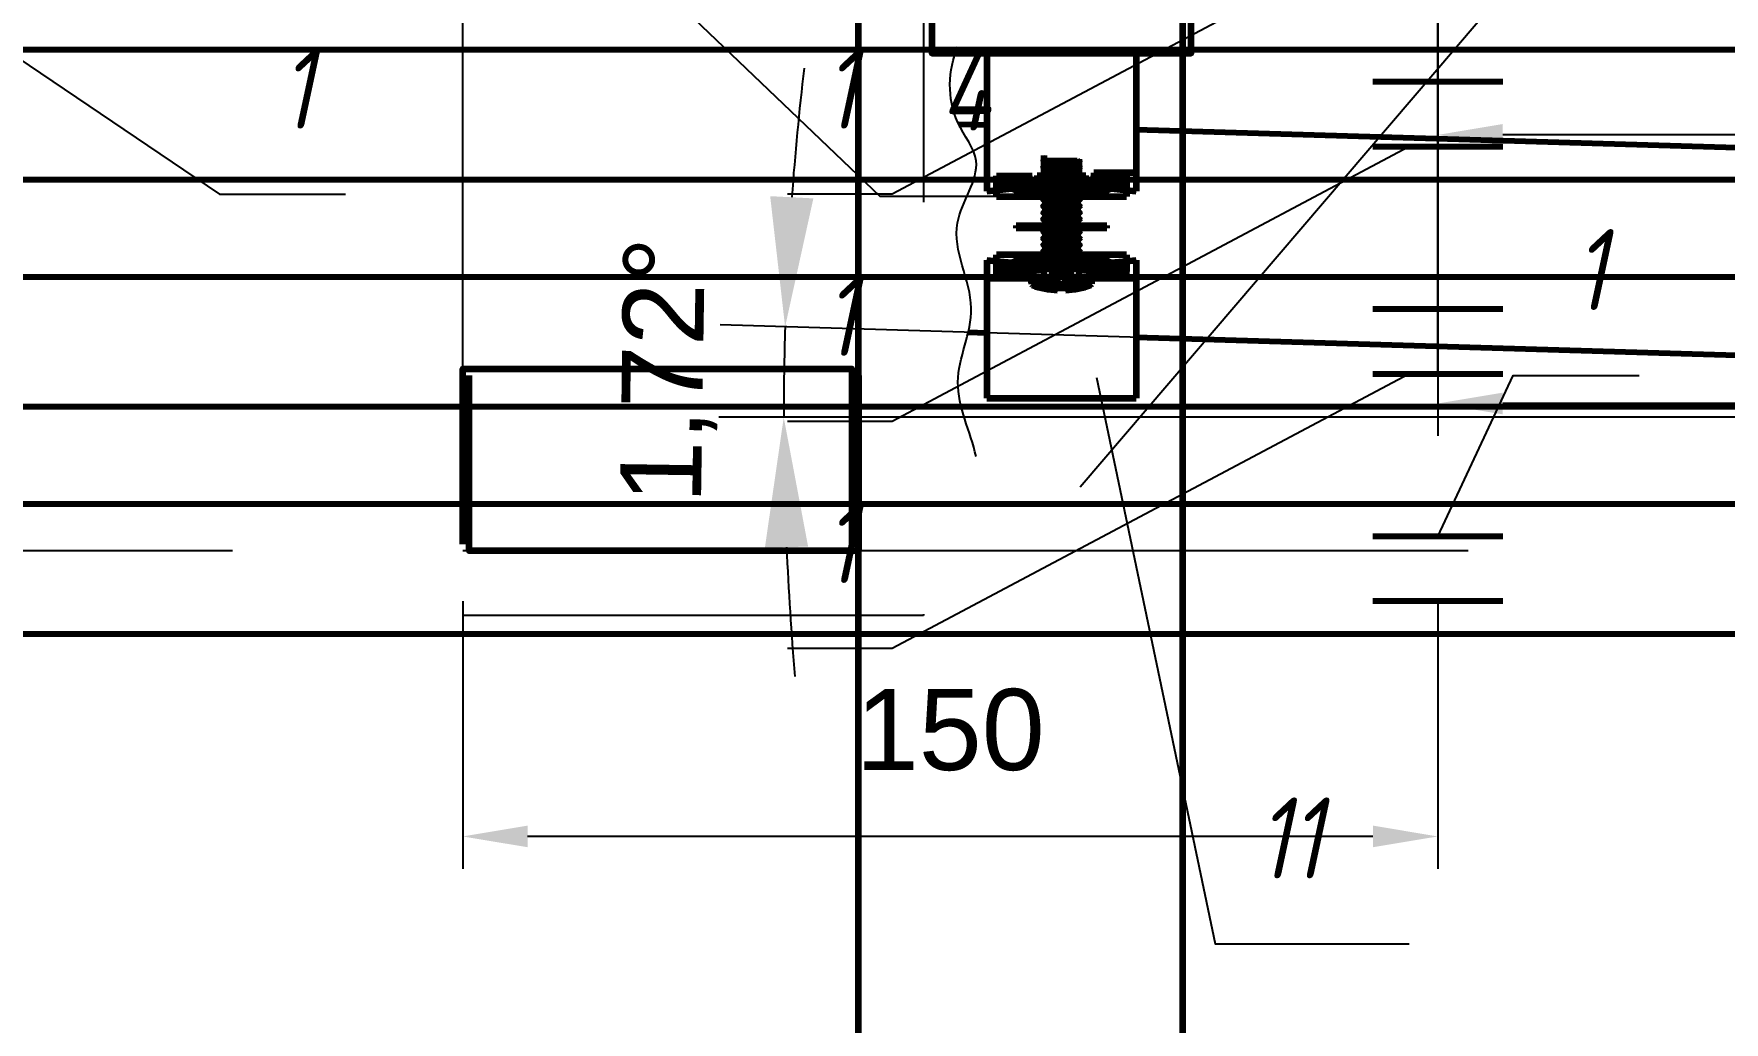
# Model space of a CAD drawing. Header units: millimetres. Extents: x -92220 to 11040, y -5929 to 27498.
# Drawn here: x -66.1 to 194.4, y 108.7 to 260.9 of the extents above; entities that cross this region are included whole.
import ezdxf

# ---------------------------------------------------------------- set-up
doc = ezdxf.new("R2010")
doc.units = ezdxf.units.MM
doc.linetypes.add('DASHED', pattern=[19.05, 12.7, -6.35])
doc.layers.add('100 noprint', color=1, linetype='Continuous', plot=False)
for name, color, linetype in [('12 Канализация 1', 7, 'Continuous'), ('13 Канализация 2', 7, 'Continuous'), ('17 Конструкции 2', 7, 'Continuous'), ('24 Вода ветка 4', 7, 'Continuous'), ('26 Вода ветка 6', 7, 'Continuous'), ('27 Вода ветка 7', 7, 'Continuous'), ('28 Вода ветка 8', 7, 'Continuous'), ('34 Вода ветка 14', 7, 'Continuous')]:
    doc.layers.add(name, color=color, linetype=linetype)
doc.styles.get("Standard").update_dxf_attribs({"font": 'arial.ttf'})
doc.styles.add('ГОСТ-ISOCPEUR', font='isocpeui.ttf', dxfattribs={"width": 0.8})
doc.dimstyles.new('ISO-25', dxfattribs={"dimtxt": 2.5, "dimasz": 2.5, "dimexe": 1.25, "dimexo": 0.625, "dimtad": 1, "dimtxsty": 'Standard', "dimcen": 2.5, "dimadec": 0, "dimazin": 0, "dimtfac": 1, "dimtmove": 0, "dimatfit": 3, "dimfxl": 1, "dimarcsym": 0})

# ---------------------------------------------------------------- blocks, each defined once
blk = doc.blocks.new('*D63')
at = {"layer": '12 Канализация 1', "color": 0, "lineweight": -2}
for p, q in [((-2698.68, 131.19), (-2902.67, 137.31)), ((-2881.12, 30), (-2904.28, 30))]:
    blk.add_line(p, q, dxfattribs=at)
blk.add_arc((674.23, 30), 3568.51, 178.60276, 179.67888, dxfattribs=at)
at = {"layer": '12 Канализация 1', "color": 0}
for points in [[(-2889.88, 116.92), (-2896.55, 117.11), (-2892.67, 137.01)], [(-2897.55, 50.01), (-2890.89, 49.99), (-2894.28, 30)]]:
    blk.add_solid(points, dxfattribs=at)
at = {"layer": 'Defpoints', "color": 0}
for p in [(-2698.68, 131.19), (-2893.56, 101.34), (-2881.12, 30), (674.23, 30), (674.23, 30)]:
    blk.add_point(p, dxfattribs=at)
at = {"layer": '12 Канализация 1', "color": 0, "insert": (-2911.47, 83.77), "char_height": 12.5, "attachment_point": 5, "rotation": 89.1408}
blk.add_mtext('1,72%%d', dxfattribs=at)
blk = doc.blocks.new('*D86')
at = {"layer": '13 Канализация 2', "color": 0, "lineweight": -2}
for p, q in [((267.85, 209.22), (39.69, 216.08)), ((236.05, 201.86), (39.48, 201.86))]:
    blk.add_line(p, q, dxfattribs=at)
for start, end in [(173.3344, 175.8067), (178.279, 180), (182.4723, 184.9446)]:
    blk.add_arc((513.02, 201.86), 463.54, start, end, dxfattribs=at)
at = {"layer": '13 Канализация 2', "color": 0}
for points in [[(47.39, 235.92), (54.05, 235.58), (49.69, 215.78)], [(53.24, 181.93), (46.58, 181.79), (49.48, 201.86)]]:
    blk.add_solid(points, dxfattribs=at)
at = {"layer": 'Defpoints', "color": 0}
for p in [(49.57, 211.14), (267.85, 209.22), (236.05, 201.86), (513.02, 201.86), (513.02, 201.86)]:
    blk.add_point(p, dxfattribs=at)
at = {"layer": '13 Канализация 2', "color": 0, "insert": (31.94, 209.08), "char_height": 12.5, "attachment_point": 5, "rotation": 89.1395}
blk.add_mtext('1,72%%d', dxfattribs=at)
blk = doc.blocks.new('скользящее крепление')
at = {"color": 0, "lineweight": -2}
for p, q in [((0, 0), (0, 20)), ((10, 0), (10, 20))]:
    blk.add_line(p, q, dxfattribs=at)
blk = doc.blocks.new('*D173')
at = {"layer": '26 Вода ветка 6', "color": 0, "lineweight": -2}
for p, q in [((270.3, 274.11), (270.3, 198.98)), ((150.3, 243.51), (150.3, 198.98)), ((260.3, 203.98), (160.3, 203.98))]:
    blk.add_line(p, q, dxfattribs=at)
at = {"layer": '26 Вода ветка 6', "color": 0}
for points in [[(160.3, 205.65), (160.3, 202.31), (150.3, 203.98)], [(260.3, 202.31), (260.3, 205.65), (270.3, 203.98)]]:
    blk.add_solid(points, dxfattribs=at)
at = {"layer": 'Defpoints', "color": 0}
for p in [(270.3, 274.11), (150.3, 243.51), (150.3, 203.98)]:
    blk.add_point(p, dxfattribs=at)
at = {"layer": '26 Вода ветка 6', "color": 0, "insert": (210.3, 220.36), "char_height": 12.5, "attachment_point": 5}
blk.add_mtext('120', dxfattribs=at)
blk = doc.blocks.new('*D187')
at = {"layer": '27 Вода ветка 7', "color": 0, "lineweight": -2}
for p, q in [((275.16, 309.62), (275.16, 240.36)), ((150.3, 278.51), (150.3, 240.36)), ((265.16, 245.36), (160.3, 245.36))]:
    blk.add_line(p, q, dxfattribs=at)
at = {"layer": '27 Вода ветка 7', "color": 0}
for points in [[(160.3, 247.03), (160.3, 243.7), (150.3, 245.36)], [(265.16, 243.7), (265.16, 247.03), (275.16, 245.36)]]:
    blk.add_solid(points, dxfattribs=at)
at = {"layer": 'Defpoints', "color": 0}
for p in [(275.16, 309.62), (150.3, 278.51), (150.3, 245.36)]:
    blk.add_point(p, dxfattribs=at)
at = {"layer": '27 Вода ветка 7', "color": 0, "insert": (212.73, 261.75), "char_height": 12.5, "attachment_point": 5}
blk.add_mtext('125', dxfattribs=at)
blk = doc.blocks.new('*D201')
at = {"layer": '28 Вода ветка 8', "color": 0, "lineweight": -2}
for p, q in [((0, 203.51), (0, 277.35)), ((150.3, 208.51), (150.3, 277.35)), ((10, 272.35), (140.3, 272.35))]:
    blk.add_line(p, q, dxfattribs=at)
at = {"layer": '28 Вода ветка 8', "color": 0}
for points in [[(10, 274.02), (10, 270.69), (0, 272.35)], [(140.3, 270.69), (140.3, 274.02), (150.3, 272.35)]]:
    blk.add_solid(points, dxfattribs=at)
at = {"layer": 'Defpoints', "color": 0}
for p in [(150.3, 272.35), (150.3, 208.51), (0, 203.51)]:
    blk.add_point(p, dxfattribs=at)
at = {"layer": '28 Вода ветка 8', "color": 0, "insert": (75.15, 288.74), "char_height": 12.5, "attachment_point": 5}
blk.add_mtext('150', dxfattribs=at)
blk = doc.blocks.new('*D229')
at = {"layer": '34 Вода ветка 14', "color": 0, "lineweight": -2}
for p, q in [((0, 173.51), (0, 132.28)), ((150.3, 173.51), (150.3, 132.28)), ((140.3, 137.28), (10, 137.28))]:
    blk.add_line(p, q, dxfattribs=at)
at = {"layer": '34 Вода ветка 14', "color": 0}
for points in [[(10, 138.95), (10, 135.62), (0, 137.28)], [(140.3, 135.62), (140.3, 138.95), (150.3, 137.28)]]:
    blk.add_solid(points, dxfattribs=at)
at = {"layer": 'Defpoints', "color": 0}
for p in [(0, 173.51), (150.3, 173.51), (0, 137.28)]:
    blk.add_point(p, dxfattribs=at)
at = {"layer": '34 Вода ветка 14', "color": 0, "insert": (75.15, 153.67), "char_height": 12.5, "attachment_point": 5}
blk.add_mtext('150', dxfattribs=at)

msp = doc.modelspace()

# ---------------------------------------------------------------- linework, layer by layer
at = {"layer": '100 noprint', "color": 2, "linetype": 'DASHED', "ltscale": 10}
msp.add_line((11013.49, 181.3), (-12184.07, 181.3), dxfattribs=at)
at = {"layer": '13 Канализация 2', "lineweight": 100}
for p, q in [((87.3, 257.99), (80.8, 257.99)), ((80.8, 257.99), (80.8, 256.8)), ((103.8, 257.99), (97.3, 257.99)), ((103.8, 257.99), (103.8, 256.8)), ((80.8, 256.8), (80.8, 236.71)), ((83, 257.94), (92.3, 257.94)), ((92.3, 257.94), (101.6, 257.94)), ((103.8, 256.8), (103.8, 236.71)), ((89.3, 241.89), (89.91, 241.39)), ((89.91, 241.39), (89.3, 240.89)), ((89.3, 240.89), (89.91, 240.39)), ((95.3, 240.89), (89.3, 240.89)), ((89.91, 240.39), (89.3, 239.89)), ((89.3, 239.89), (89.91, 239.39)), ((95.3, 239.89), (89.3, 239.89)), ((89.64, 241.62), (89.64, 242.17)), ((89.64, 241.17), (89.64, 241.62)), ((89.64, 240.62), (89.64, 241.17)), ((89.64, 240.17), (89.64, 240.62)), ((89.64, 239.62), (89.64, 240.17)), ((89.91, 241.39), (94.69, 241.39)), ((89.91, 240.39), (94.69, 240.39)), ((95.3, 240.89), (94.69, 241.39)), ((94.69, 240.39), (95.3, 240.89)), ((95.3, 239.89), (94.69, 240.39)), ((94.69, 239.39), (95.3, 239.89)), ((94.96, 241.62), (94.96, 241.17)), ((94.96, 241.17), (94.96, 240.62)), ((94.96, 240.62), (94.96, 240.17)), ((94.96, 240.17), (94.96, 239.62)), ((82.3, 239.07), (87.3, 239.07)), ((82.3, 238.89), (82.3, 239.07)), ((82.3, 238.89), (82.3, 238.46)), ((87.3, 238.46), (82.3, 238.46)), ((82.3, 237.39), (82.3, 238.46)), ((83.3, 238.43), (82.3, 238.43)), ((82.3, 238.03), (86.43, 238.03)), ((102.3, 237.39), (82.3, 237.39)), ((82.3, 235.89), (82.3, 237.39)), ((84.5, 237.84), (83.3, 238.43)), ((86.43, 238.03), (86.8, 237.92)), ((86.62, 237.67), (86.43, 238.03)), ((86.8, 237.33), (86.62, 237.67)), ((86.8, 237.92), (87.16, 237.83)), ((86.98, 237.01), (86.8, 237.33)), ((87.16, 237.83), (87.53, 237.74)), ((87.3, 239.07), (87.3, 239.53)), ((87.3, 239.07), (87.3, 238.46)), ((87.3, 238.46), (87.33, 238.21)), ((87.33, 238.21), (87.44, 238)), ((87.44, 238), (87.76, 237.68)), ((87.53, 237.74), (87.9, 237.67)), ((87.76, 237.68), (88.53, 237.42)), ((87.9, 237.67), (88.25, 237.61)), ((88.25, 237.61), (88.6, 237.56)), ((88.53, 237.42), (88.55, 237.41)), ((88.55, 239.09), (96.05, 239.09)), ((88.55, 239.09), (88.55, 237.39)), ((88.55, 237.41), (88.88, 237.39)), ((88.6, 237.56), (88.92, 237.54)), ((88.92, 237.54), (89.22, 237.54)), ((89.22, 237.54), (89.52, 237.57)), ((89.3, 239.09), (89.3, 235.89)), ((89.54, 239.09), (89.3, 238.89)), ((89.3, 238.89), (89.91, 238.39)), ((95.3, 238.89), (89.3, 238.89)), ((89.91, 238.39), (89.3, 237.89)), ((89.3, 237.89), (89.91, 237.39)), ((95.3, 237.89), (89.3, 237.89)), ((89.91, 237.39), (89.3, 236.89)), ((89.52, 237.57), (89.72, 237.62)), ((89.91, 239.39), (89.54, 239.09)), ((89.64, 239.17), (89.64, 239.62)), ((89.64, 237.39), (89.64, 239.17)), ((89.72, 237.62), (89.9, 237.68)), ((89.76, 237.04), (89.85, 237.3)), ((89.85, 237.3), (89.89, 237.5)), ((89.89, 237.5), (89.9, 237.61)), ((89.9, 237.61), (89.9, 237.68)), ((89.91, 239.39), (94.69, 239.39)), ((89.91, 238.39), (94.69, 238.39)), ((90.2, 237.74), (90.2, 237.28)), ((94.39, 237.74), (90.2, 237.74)), ((90.2, 237.28), (94.39, 237.28)), ((94.39, 237.74), (94.39, 237.28)), ((95.05, 239.09), (94.69, 239.39)), ((94.69, 238.39), (95.3, 238.89)), ((95.3, 237.89), (94.69, 238.39)), ((94.69, 237.39), (95.3, 237.89)), ((95.3, 236.89), (94.69, 237.39)), ((94.7, 237.68), (94.7, 237.65)), ((94.7, 237.68), (94.87, 237.62)), ((94.7, 237.65), (94.7, 237.56)), ((94.7, 237.56), (94.72, 237.41)), ((94.72, 237.41), (94.85, 237)), ((94.87, 237.62), (95.07, 237.57)), ((94.96, 239.62), (94.96, 239.17)), ((94.96, 239.17), (94.96, 237.39)), ((95.3, 238.89), (95.05, 239.09)), ((95.07, 237.57), (95.23, 237.55)), ((95.23, 237.55), (95.39, 237.54)), ((95.3, 235.89), (95.3, 239.09)), ((95.39, 237.54), (95.68, 237.54)), ((95.68, 237.54), (95.99, 237.56)), ((95.72, 237.39), (96.05, 237.41)), ((95.99, 237.56), (96.33, 237.6)), ((96.05, 237.39), (96.05, 239.09)), ((96.05, 237.41), (96.06, 237.42)), ((96.06, 237.42), (96.84, 237.68)), ((96.33, 237.6), (96.68, 237.66)), ((96.68, 237.66), (97.05, 237.74)), ((96.84, 237.68), (97.16, 238)), ((97.05, 237.74), (97.43, 237.82)), ((97.16, 238), (97.26, 238.21)), ((97.26, 238.21), (97.3, 238.46)), ((103.8, 239.53), (97.3, 239.53)), ((97.3, 239.53), (97.3, 239.07)), ((97.3, 238.46), (97.3, 239.07)), ((97.3, 239.07), (102.3, 239.07)), ((102.3, 238.46), (97.3, 238.46)), ((97.43, 237.82), (97.79, 237.92)), ((97.79, 237.33), (97.61, 237)), ((97.79, 237.92), (98.16, 238.03)), ((97.98, 237.67), (97.79, 237.33)), ((98.16, 238.03), (97.98, 237.67)), ((98.16, 238.03), (102.3, 238.03)), ((101.3, 238.43), (100.1, 237.84)), ((102.3, 238.43), (101.3, 238.43)), ((102.3, 239.07), (102.3, 238.89)), ((102.3, 238.89), (102.3, 238.46)), ((102.3, 238.46), (102.3, 237.39)), ((102.3, 237.39), (102.3, 235.89)), ((80.8, 236.71), (82.3, 236.87)), ((82.3, 236.87), (84.6, 237.11)), ((82.3, 235.89), (102.3, 235.89)), ((87.17, 236.71), (86.98, 237.01)), ((87.34, 236.45), (87.17, 236.71)), ((87.52, 236.22), (87.34, 236.45)), ((87.68, 236.05), (87.52, 236.22)), ((87.83, 235.94), (87.68, 236.05)), ((87.89, 235.91), (87.83, 235.94)), ((87.89, 235.91), (88.38, 235.96)), ((96.7, 235.91), (87.89, 235.91)), ((88.38, 235.96), (89.04, 236.22)), ((89.04, 236.22), (89.49, 236.61)), ((89.3, 236.89), (89.91, 236.39)), ((95.3, 236.89), (89.3, 236.89)), ((89.91, 236.39), (89.3, 235.89)), ((89.3, 235.89), (89.91, 235.39)), ((89.91, 235.39), (89.3, 234.89)), ((89.3, 234.89), (89.91, 234.39)), ((95.3, 234.89), (89.3, 234.89)), ((89.49, 236.61), (89.76, 237.04)), ((89.91, 236.39), (94.69, 236.39)), ((89.91, 235.39), (94.69, 235.39)), ((94.69, 236.39), (95.3, 236.89)), ((95.3, 235.89), (94.69, 236.39)), ((94.69, 235.39), (95.3, 235.89)), ((95.3, 234.89), (94.69, 235.39)), ((94.69, 234.39), (95.3, 234.89)), ((94.85, 237), (95.07, 236.65)), ((95.07, 236.65), (95.59, 236.2)), ((95.59, 236.2), (96.06, 236)), ((96.06, 236), (96.7, 235.91)), ((96.78, 235.94), (96.7, 235.91)), ((96.92, 236.06), (96.78, 235.94)), ((97.08, 236.22), (96.92, 236.06)), ((97.25, 236.44), (97.08, 236.22)), ((97.42, 236.69), (97.25, 236.44)), ((97.61, 237), (97.42, 236.69)), ((100, 237.11), (102.3, 236.87)), ((102.3, 236.87), (103.8, 236.71)), ((89.91, 234.39), (89.3, 233.89)), ((89.3, 233.89), (89.91, 233.39)), ((95.3, 233.89), (89.3, 233.89)), ((89.91, 233.39), (89.3, 232.89)), ((89.3, 232.89), (89.91, 232.39)), ((95.3, 232.89), (89.3, 232.89)), ((89.91, 232.39), (89.3, 231.89)), ((89.91, 234.39), (94.69, 234.39)), ((89.91, 233.39), (94.69, 233.39)), ((89.91, 232.39), (94.69, 232.39)), ((95.3, 233.89), (94.69, 234.39)), ((94.69, 233.39), (95.3, 233.89)), ((95.3, 232.89), (94.69, 233.39)), ((94.69, 232.39), (95.3, 232.89)), ((95.3, 231.89), (94.69, 232.39)), ((85.3, 231.39), (99.3, 231.39)), ((85.3, 231.39), (85.3, 230.99)), ((99.3, 230.99), (85.3, 230.99)), ((89.3, 231.89), (89.91, 231.39)), ((95.3, 231.89), (89.3, 231.89)), ((89.3, 231.39), (89.3, 230.99)), ((89.42, 230.99), (89.3, 230.89)), ((89.3, 230.89), (89.91, 230.39)), ((95.3, 230.89), (89.3, 230.89)), ((89.91, 230.39), (89.3, 229.89)), ((89.3, 229.89), (89.91, 229.39)), ((95.3, 229.89), (89.3, 229.89)), ((89.91, 229.39), (89.3, 228.89)), ((89.91, 231.39), (89.42, 230.99)), ((89.91, 230.39), (94.69, 230.39)), ((89.91, 229.39), (94.69, 229.39)), ((94.69, 231.39), (95.3, 231.89)), ((95.18, 230.99), (94.69, 231.39)), ((94.69, 230.39), (95.3, 230.89)), ((95.3, 229.89), (94.69, 230.39)), ((94.69, 229.39), (95.3, 229.89)), ((95.3, 228.89), (94.69, 229.39)), ((95.3, 230.89), (95.18, 230.99)), ((95.3, 230.99), (95.3, 231.39)), ((99.3, 230.99), (99.3, 231.39)), ((102.3, 226.89), (82.3, 226.89)), ((82.3, 225.39), (82.3, 226.89)), ((87.52, 226.57), (87.67, 226.73)), ((87.67, 226.73), (87.82, 226.84)), ((87.82, 226.84), (87.89, 226.88)), ((87.89, 226.88), (96.7, 226.88)), ((88.55, 226.79), (87.89, 226.88)), ((89.02, 226.58), (88.55, 226.79)), ((89.05, 225.39), (89.05, 226.89)), ((89.3, 228.89), (89.91, 228.39)), ((95.3, 228.89), (89.3, 228.89)), ((89.91, 228.39), (89.3, 227.89)), ((89.3, 227.89), (89.91, 227.39)), ((95.3, 227.89), (89.3, 227.89)), ((89.91, 227.39), (89.3, 226.89)), ((89.3, 226.89), (89.91, 226.39)), ((89.91, 228.39), (94.69, 228.39)), ((89.91, 227.39), (94.69, 227.39)), ((94.69, 228.39), (95.3, 228.89)), ((95.3, 227.89), (94.69, 228.39)), ((94.69, 227.39), (95.3, 227.89)), ((95.3, 226.89), (94.69, 227.39)), ((94.69, 226.39), (95.3, 226.89)), ((95.91, 226.74), (95.34, 226.41)), ((95.55, 225.39), (95.55, 226.89)), ((96.66, 226.88), (95.91, 226.74)), ((96.7, 226.88), (96.66, 226.88)), ((96.7, 226.88), (96.77, 226.85)), ((96.77, 226.85), (96.92, 226.74)), ((96.92, 226.74), (97.08, 226.57)), ((102.3, 226.89), (102.3, 225.39)), ((80.8, 226.07), (80.8, 204.79)), ((80.8, 226.07), (82.3, 225.92)), ((82.3, 225.92), (84.6, 225.68)), ((82.3, 225.39), (102.3, 225.39)), ((82.3, 224.33), (82.3, 225.39)), ((86.43, 224.76), (82.3, 224.76)), ((83.3, 224.36), (82.3, 224.36)), ((82.3, 224.33), (87.3, 224.33)), ((82.3, 223.9), (82.3, 224.33)), ((84.5, 224.95), (83.3, 224.36)), ((86.43, 224.76), (86.62, 225.12)), ((86.8, 224.87), (86.43, 224.76)), ((86.62, 225.12), (86.8, 225.46)), ((86.8, 225.46), (86.99, 225.79)), ((87.17, 224.97), (86.8, 224.87)), ((86.99, 225.79), (87.18, 226.1)), ((87.55, 225.05), (87.17, 224.97)), ((87.18, 226.1), (87.35, 226.35)), ((87.33, 224.57), (87.3, 224.33)), ((87.3, 224.33), (87.3, 223.72)), ((87.36, 224.66), (87.33, 224.57)), ((87.35, 226.35), (87.52, 226.57)), ((87.44, 224.79), (87.36, 224.66)), ((92.3, 224.74), (87.36, 224.74)), ((87.36, 224.74), (87.49, 223.19)), ((87.76, 225.11), (87.44, 224.79)), ((87.92, 225.13), (87.55, 225.05)), ((88.53, 225.37), (87.76, 225.11)), ((88.27, 225.19), (87.92, 225.13)), ((88.61, 225.23), (88.27, 225.19)), ((88.88, 225.39), (88.53, 225.37)), ((88.91, 225.25), (88.61, 225.23)), ((89.21, 225.25), (88.91, 225.25)), ((89.53, 226.14), (89.02, 226.58)), ((89.37, 225.24), (89.21, 225.25)), ((89.52, 225.22), (89.37, 225.24)), ((89.73, 225.17), (89.52, 225.22)), ((89.75, 225.79), (89.53, 226.14)), ((89.64, 221.7), (89.64, 225.39)), ((89.9, 225.11), (89.73, 225.17)), ((89.87, 225.39), (89.75, 225.79)), ((89.89, 225.23), (89.87, 225.39)), ((89.9, 225.14), (89.89, 225.23)), ((89.9, 225.11), (89.9, 225.14)), ((89.91, 226.39), (89.91, 225.39)), ((89.91, 226.39), (94.69, 226.39)), ((90.2, 225.51), (90.2, 225.05)), ((90.2, 225.51), (94.39, 225.51)), ((94.39, 225.05), (90.2, 225.05)), ((90.79, 225.39), (90.79, 221.51)), ((90.8, 223.19), (90.92, 225.59)), ((91.92, 225.59), (90.92, 225.59)), ((91.7, 221.82), (91.7, 224.39)), ((92.9, 224.39), (91.7, 224.39)), ((91.86, 224.39), (91.92, 225.59)), ((92.67, 225.59), (91.92, 225.59)), ((97.24, 224.74), (92.3, 224.74)), ((92.74, 224.39), (92.67, 225.59)), ((93.67, 225.59), (92.67, 225.59)), ((92.9, 221.82), (92.9, 224.39)), ((93.8, 223.19), (93.67, 225.59)), ((93.81, 221.51), (93.81, 225.39)), ((94.39, 225.51), (94.39, 225.05)), ((94.69, 225.39), (94.69, 226.39)), ((94.73, 225.41), (94.7, 225.24)), ((94.7, 225.24), (94.7, 225.15)), ((94.88, 225.17), (94.7, 225.11)), ((94.7, 225.15), (94.7, 225.11)), ((94.78, 225.61), (94.73, 225.41)), ((94.96, 225.99), (94.78, 225.61)), ((95.07, 225.22), (94.88, 225.17)), ((95.34, 226.41), (94.96, 225.99)), ((94.96, 225.39), (94.96, 221.7)), ((95.38, 225.25), (95.07, 225.22)), ((95.68, 225.25), (95.38, 225.25)), ((96, 225.22), (95.68, 225.25)), ((96.06, 225.37), (95.72, 225.39)), ((96.34, 225.18), (96, 225.22)), ((96.84, 225.11), (96.06, 225.37)), ((96.7, 225.12), (96.34, 225.18)), ((97.06, 225.05), (96.7, 225.12)), ((97.16, 224.79), (96.84, 225.11)), ((97.44, 224.96), (97.06, 225.05)), ((97.08, 226.57), (97.25, 226.34)), ((97.11, 223.19), (97.24, 224.74)), ((97.23, 224.66), (97.16, 224.79)), ((97.26, 224.57), (97.23, 224.66)), ((97.25, 226.34), (97.43, 226.08)), ((97.3, 224.33), (97.26, 224.57)), ((97.3, 223.72), (97.3, 224.33)), ((97.3, 224.33), (102.3, 224.33)), ((97.43, 226.08), (97.61, 225.78)), ((97.8, 224.87), (97.44, 224.96)), ((97.61, 225.78), (97.8, 225.45)), ((97.8, 225.45), (97.98, 225.12)), ((98.16, 224.76), (97.8, 224.87)), ((97.98, 225.12), (98.16, 224.76)), ((102.3, 224.76), (98.16, 224.76)), ((100, 225.68), (102.3, 225.92)), ((101.3, 224.36), (100.1, 224.95)), ((102.3, 224.36), (101.3, 224.36)), ((102.3, 225.92), (103.8, 226.07)), ((102.3, 225.39), (102.3, 224.33)), ((102.3, 223.9), (102.3, 224.33)), ((103.8, 226.07), (103.8, 204.79)), ((87.3, 223.26), (80.8, 223.26)), ((82.3, 223.9), (82.3, 223.72)), ((82.3, 223.72), (87.3, 223.72)), ((87.3, 223.72), (87.3, 223.26)), ((87.58, 223.19), (87.49, 223.19)), ((91.7, 223.19), (87.58, 223.19)), ((87.58, 223.19), (87.65, 222.41)), ((87.65, 222.41), (96.95, 222.41)), ((87.65, 222.41), (87.66, 222.35)), ((87.66, 222.35), (87.7, 222.29)), ((87.7, 222.29), (87.77, 222.24)), ((87.77, 222.24), (87.78, 222.24)), ((91.7, 221.82), (91.7, 221.44)), ((97.02, 223.19), (92.9, 223.19)), ((92.9, 221.44), (92.9, 221.82)), ((96.82, 222.24), (96.83, 222.24)), ((96.83, 222.24), (96.89, 222.29)), ((96.89, 222.29), (96.94, 222.35)), ((96.94, 222.35), (96.95, 222.41)), ((96.95, 222.41), (97.02, 223.19)), ((97.11, 223.19), (97.02, 223.19)), ((97.3, 223.26), (97.3, 223.72)), ((97.3, 223.72), (102.3, 223.72)), ((103.8, 223.26), (97.3, 223.26)), ((102.3, 223.72), (102.3, 223.9)), ((80.8, 204.79), (103.8, 204.79))]:
    msp.add_line(p, q, dxfattribs=at)
at = {"layer": '13 Канализация 2', "lineweight": 80}
for p, q in [((80.8, 246.84), (76.47, 246.97)), ((341.39, 239.02), (103.8, 246.15)), ((80.8, 214.84), (77.9, 214.93)), ((341.39, 207.01), (103.8, 214.15))]:
    msp.add_line(p, q, dxfattribs=at)
at = {"layer": '13 Канализация 2', "lineweight": 100}
msp.add_lwpolyline([(72.3, 307.94), (72.3, 257.94), (112.3, 257.94), (112.3, 307.94)], close=True, dxfattribs=at)
at = {"layer": '13 Канализация 2', "flags": 128}
msp.add_lwpolyline([(97.69, 207.97), (115.97, 120.73), (145.87, 120.73)], dxfattribs=at)
at = {"layer": '13 Канализация 2', "lineweight": 100}
for centre, radius, start, end in [((87.95, 224.79), 0.6, 90, 185), ((96.64, 224.79), 0.6, 355, 90), ((92.3, 234.39), 12.97, 249.5941, 267.3483), ((92.3, 234.39), 12.59, 267.2678, 272.7322), ((92.3, 234.39), 12.97, 272.6517, 290.4059)]:
    msp.add_arc(centre, radius, start, end, dxfattribs=at)
for centre, start_param, end_param in [((87.3, 237.51), 0.25268, 2.774385), ((87.3, 237.51), -2.690566, -0.25268), ((97.3, 237.51), 0.367208, 2.888912), ((97.3, 237.51), -2.888912, -0.451027)]:
    msp.add_ellipse(centre, major_axis=(3, 0), ratio=0.305882, start_param=start_param, end_param=end_param, dxfattribs=at)
at = {"layer": '13 Канализация 2', "lineweight": 100, "extrusion": (0, 0, -1)}
for centre, start_param, end_param in [((87.3, 225.28), -2.888912, -0.367208), ((87.3, 225.28), 0.451027, 2.888912), ((97.3, 225.28), 0.25268, 2.690566), ((97.3, 225.28), -2.774385, -0.25268)]:
    msp.add_ellipse(centre, major_axis=(-3, 0), ratio=0.305882, start_param=start_param, end_param=end_param, dxfattribs=at)
at = {"layer": '13 Канализация 2', "start_tangent": (-0.21304, 0.977044), "end_tangent": (0.394595, 0.918855)}
msp.add_spline([(79.13, 195.81), (76.33, 207.27), (78.38, 218.67), (76.26, 231.83), (79.13, 241.37), (76.33, 247.27), (76.33, 258.92)], degree=3, dxfattribs=at)
at = {"layer": '17 Конструкции 2', "lineweight": 90}
for p, q in [((61, 0), (61, 471.51)), ((111, 0), (111, 471.51))]:
    msp.add_line(p, q, dxfattribs=at)
at = {"layer": '17 Конструкции 2'}
msp.add_line((95.16, 191.15), (167.29, 275.41), dxfattribs=at)
at = {"layer": '17 Конструкции 2', "linetype": 'DASHED', "ltscale": 10, "flags": 128}
msp.add_lwpolyline([(0, 481.51), (71, 481.51), (71, 171.3), (0, 171.3)], dxfattribs=at)
at = {"layer": '17 Конструкции 2'}
msp.add_lwpolyline([(0, 471.51), (61, 471.51), (61, 181.3), (0, 181.3)], dxfattribs=at)
at = {"layer": '17 Конструкции 2', "lineweight": 90}
for points in [[(0, 182.3), (0, 209.3), (60, 209.3), (60, 182.3)], [(61, 208.3), (61, 181.3), (1, 181.3), (1, 208.3)]]:
    msp.add_lwpolyline(points, dxfattribs=at)
at = {"layer": '24 Вода ветка 4', "flags": 128}
msp.add_lwpolyline([(19.59, 278.67), (64.3, 235.94), (83.72, 235.94)], dxfattribs=at)
at = {"layer": '26 Вода ветка 6', "color": 5, "lineweight": 80}
for points in [[(-288.87, 258.51), (254.8, 258.51)], [(-288.87, 238.51), (254.8, 238.51)]]:
    msp.add_lwpolyline(points, dxfattribs=at)
at = {"layer": '26 Вода ветка 6', "flags": 128}
msp.add_lwpolyline([(145.83, 243.51), (66.2, 201.23), (50.07, 201.23)], dxfattribs=at)
at = {"layer": '27 Вода ветка 7', "flags": 128}
for points in [[(-100, 278.51), (-37.47, 236.23), (-18.05, 236.23)], [(145.83, 278.51), (66.2, 236.23), (50.07, 236.23)]]:
    msp.add_lwpolyline(points, dxfattribs=at)
at = {"layer": '28 Вода ветка 8', "color": 5, "lineweight": 80}
for points in [[(-322.62, 223.51), (289.8, 223.51)], [(-322.62, 203.51), (289.8, 203.51)]]:
    msp.add_lwpolyline(points, dxfattribs=at)
at = {"layer": '28 Вода ветка 8', "flags": 128}
msp.add_lwpolyline([(145.83, 208.51), (66.2, 166.23), (50.07, 166.23)], dxfattribs=at)
at = {"layer": '34 Вода ветка 14', "flags": 128}
msp.add_lwpolyline([(150.3, 183.51), (161.9, 208.29), (181.32, 208.29)], dxfattribs=at)
at = {"layer": '34 Вода ветка 14', "color": 4, "lineweight": 80}
for points in [[(-356.3, 188.51), (229.74, 188.51)], [(-356.3, 168.51), (229.74, 168.51)]]:
    msp.add_lwpolyline(points, dxfattribs=at)

# ---------------------------------------------------------------- block references
at = {"layer": '26 Вода ветка 6', "color": 5, "lineweight": 80, "rotation": 90}
msp.add_blockref('скользящее крепление', (160.3, 243.51), dxfattribs=at)
at = {"layer": '28 Вода ветка 8', "color": 5, "lineweight": 80, "rotation": 90}
msp.add_blockref('скользящее крепление', (160.3, 208.51), dxfattribs=at)
at = {"layer": '34 Вода ветка 14', "color": 4, "lineweight": 80, "rotation": 90}
msp.add_blockref('скользящее крепление', (160.3, 173.51), dxfattribs=at)

# ---------------------------------------------------------------- texts
at = {"layer": '13 Канализация 2', "linetype": 'Continuous', "style": 'ГОСТ-ISOCPEUR', "width": 0.8}
msp.add_text('11', height=12.5, dxfattribs=at).set_placement((122.45, 130.79))
at = {"layer": '24 Вода ветка 4', "linetype": 'Continuous', "style": 'ГОСТ-ISOCPEUR', "width": 0.8}
msp.add_text('4', height=12.5, dxfattribs=at).set_placement((73.65, 246.01))
at = {"layer": '26 Вода ветка 6', "linetype": 'Continuous', "style": 'ГОСТ-ISOCPEUR', "width": 0.8}
msp.add_text('1', height=12.5, dxfattribs=at).set_placement((55.67, 211.3))
at = {"layer": '27 Вода ветка 7', "linetype": 'Continuous', "style": 'ГОСТ-ISOCPEUR', "width": 0.8}
for p in [(-28.13, 246.3), (55.67, 246.3)]:
    msp.add_text('1', height=12.5, dxfattribs=at).set_placement(p)
at = {"layer": '28 Вода ветка 8', "linetype": 'Continuous', "style": 'ГОСТ-ISOCPEUR', "width": 0.8}
msp.add_text('1', height=12.5, dxfattribs=at).set_placement((55.67, 176.3))
at = {"layer": '34 Вода ветка 14', "linetype": 'Continuous', "style": 'ГОСТ-ISOCPEUR', "width": 0.8}
msp.add_text('1', height=12.5, dxfattribs=at).set_placement((171.24, 218.35))

# ---------------------------------------------------------------- dimensions: what is measured, and where the dimension line sits
at = {"layer": '12 Канализация 1'}
dim = msp.add_angular_dim_2l(base=(-2893.56, 101.34), line1=((674.23, 30), (-2698.68, 131.19)), line2=((674.23, 30), (-2881.12, 30)), dimstyle='ISO-25', override={"dimtxt": 12.5, "dimasz": 20, "dimexe": 10, "dimexo": 0, "dimgap": 10, "dimdec": 0, "dimadec": 2}, dxfattribs=at)
dim.commit()
dim.dimension.update_dxf_attribs({"geometry": '*D63', "text_midpoint": (-2893.88, 83.51), "dimtype": 162})
at = {"layer": '13 Канализация 2'}
dim = msp.add_angular_dim_2l(base=(49.57, 211.14), line1=((513.02, 201.86), (267.85, 209.22)), line2=((513.02, 201.86), (236.05, 201.86)), dimstyle='ISO-25', override={"dimtxt": 12.5, "dimasz": 20, "dimexe": 10, "dimexo": 0, "dimgap": 10, "dimdec": 0, "dimadec": 2}, dxfattribs=at)
dim.commit()
dim.dimension.update_dxf_attribs({"geometry": '*D86', "text_midpoint": (49.53, 208.82), "dimtype": 162})
at = {"layer": '26 Вода ветка 6'}
dim = msp.add_linear_dim(base=(150.3, 203.98), p1=(270.3, 274.11), p2=(150.3, 243.51), dimstyle='ISO-25', override={"dimtxt": 12.5, "dimasz": 10, "dimexe": 5, "dimexo": 0, "dimgap": 10, "dimdec": 0}, dxfattribs=at)
dim.commit()
dim.dimension.update_dxf_attribs({"geometry": '*D173', "text_midpoint": (210.3, 220.36)})
at = {"layer": '27 Вода ветка 7'}
dim = msp.add_linear_dim(base=(150.3, 245.36), p1=(275.16, 309.62), p2=(150.3, 278.51), dimstyle='ISO-25', override={"dimtxt": 12.5, "dimasz": 10, "dimexe": 5, "dimexo": 0, "dimgap": 10, "dimdec": 0}, dxfattribs=at)
dim.commit()
dim.dimension.update_dxf_attribs({"geometry": '*D187', "text_midpoint": (212.73, 261.75)})
at = {"layer": '28 Вода ветка 8'}
dim = msp.add_linear_dim(base=(150.3, 272.35), p1=(0, 203.51), p2=(150.3, 208.51), dimstyle='ISO-25', override={"dimtxt": 12.5, "dimasz": 10, "dimexe": 5, "dimexo": 0, "dimgap": 10, "dimdec": 0}, dxfattribs=at)
dim.commit()
dim.dimension.update_dxf_attribs({"geometry": '*D201', "text_midpoint": (75.15, 272.35), "dimtype": 160})
at = {"layer": '34 Вода ветка 14'}
dim = msp.add_linear_dim(base=(0, 137.28), p1=(150.3, 173.51), p2=(0, 173.51), dimstyle='ISO-25', override={"dimtxt": 12.5, "dimasz": 10, "dimexe": 5, "dimexo": 0, "dimgap": 10, "dimdec": 0}, dxfattribs=at)
dim.commit()
dim.dimension.update_dxf_attribs({"geometry": '*D229', "text_midpoint": (75.15, 153.67)})

doc.saveas('drawing.dxf')
